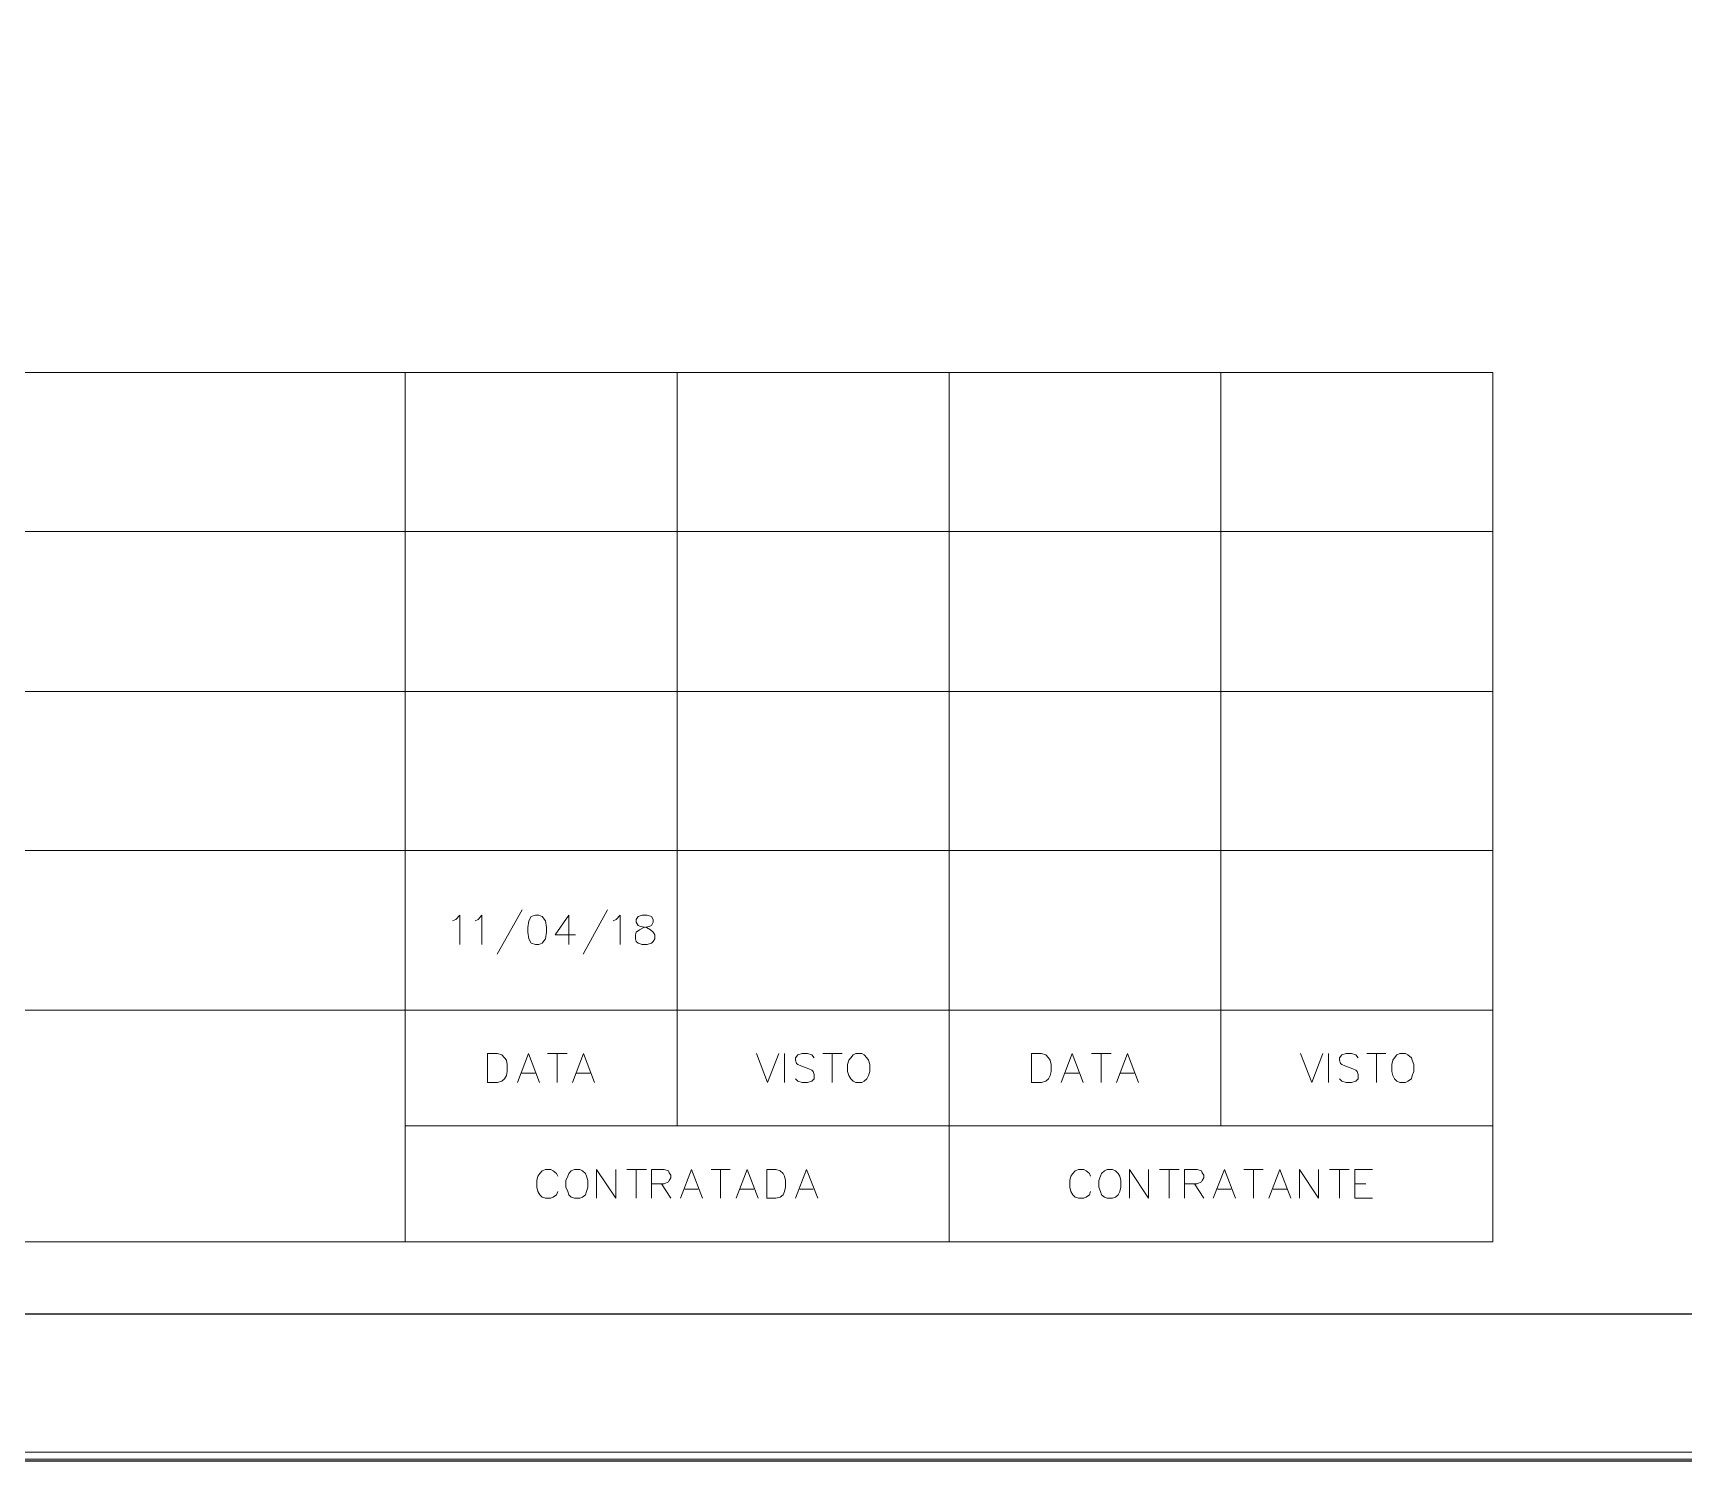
# Model space of a CAD drawing. Header units: millimetres. Extents: x 3240 to 3412, y 1366 to 1426.
# Drawn here: x 3293.92 to 3305.31, y 1366.24 to 1376.08 of the extents above; entities that cross this region are included whole.
import ezdxf
from ezdxf.xclip import XClip

# ---------------------------------------------------------------- set-up
doc = ezdxf.new("R2010")
doc.units = ezdxf.units.MM

# ---------------------------------------------------------------- blocks, each defined once
blk = doc.blocks.new('MFF24880')
at = {"color": 7, "linetype": 'Continuous', "lineweight": 5, "true_color": 0x000007}
blk.add_lwpolyline([(840.08, 0.13), (0, 0.13), (0, 271.14), (14.89, 297.14), (14.89, 594.08), (840.08, 594.08)], close=True, dxfattribs=at)

msp = doc.modelspace()

# ---------------------------------------------------------------- linework, layer by layer
at = {"color": 7, "linetype": 'Continuous', "lineweight": 5, "true_color": 0x000007}
for points in [[(3240.524, 1366.291), (3324.45, 1366.291), (3324.45, 1425.6), (3240.524, 1425.6)], [(3297.389, 1369.996), (3297.359, 1369.986), (3297.342, 1369.956), (3297.336, 1369.91), (3297.336, 1369.88), (3297.342, 1369.833), (3297.359, 1369.804), (3297.389, 1369.794), (3297.412, 1369.794), (3297.435, 1369.804), (3297.458, 1369.833), (3297.465, 1369.88), (3297.465, 1369.91), (3297.458, 1369.956), (3297.435, 1369.986), (3297.412, 1369.996)], [(3298.123, 1369.996), (3298.096, 1369.986), (3298.083, 1369.966), (3298.083, 1369.949), (3298.096, 1369.926), (3298.113, 1369.919), (3298.153, 1369.91), (3298.182, 1369.896), (3298.199, 1369.88), (3298.212, 1369.86), (3298.212, 1369.833), (3298.199, 1369.814), (3298.189, 1369.804), (3298.159, 1369.794), (3298.123, 1369.794), (3298.096, 1369.804), (3298.083, 1369.814), (3298.077, 1369.833), (3298.077, 1369.86), (3298.083, 1369.88), (3298.106, 1369.896), (3298.136, 1369.91), (3298.172, 1369.919), (3298.189, 1369.926), (3298.199, 1369.949), (3298.199, 1369.966), (3298.189, 1369.986), (3298.159, 1369.996)], [(3297.058, 1368.841), (3297.058, 1369.043), (3297.127, 1369.043), (3297.157, 1369.033), (3297.174, 1369.013), (3297.187, 1368.997), (3297.193, 1368.967), (3297.193, 1368.917), (3297.187, 1368.891), (3297.174, 1368.868), (3297.157, 1368.851), (3297.127, 1368.841)], [(3299.598, 1369.043), (3299.578, 1369.033), (3299.562, 1369.013), (3299.549, 1368.997), (3299.539, 1368.967), (3299.539, 1368.917), (3299.549, 1368.891), (3299.562, 1368.868), (3299.578, 1368.851), (3299.598, 1368.841), (3299.638, 1368.841), (3299.654, 1368.851), (3299.674, 1368.868), (3299.684, 1368.891), (3299.694, 1368.917), (3299.694, 1368.967), (3299.684, 1368.997), (3299.674, 1369.013), (3299.654, 1369.033), (3299.638, 1369.043)], [(3300.809, 1368.841), (3300.809, 1369.043), (3300.878, 1369.043), (3300.908, 1369.033), (3300.925, 1369.013), (3300.938, 1368.997), (3300.944, 1368.967), (3300.944, 1368.917), (3300.938, 1368.891), (3300.925, 1368.868), (3300.908, 1368.851), (3300.878, 1368.841)], [(3303.349, 1369.043), (3303.329, 1369.033), (3303.313, 1369.013), (3303.3, 1368.997), (3303.293, 1368.967), (3303.293, 1368.917), (3303.3, 1368.891), (3303.313, 1368.868), (3303.329, 1368.851), (3303.349, 1368.841), (3303.389, 1368.841), (3303.405, 1368.851), (3303.429, 1368.868), (3303.435, 1368.891), (3303.445, 1368.917), (3303.445, 1368.967), (3303.435, 1368.997), (3303.429, 1369.013), (3303.405, 1369.033), (3303.389, 1369.043)], [(3297.656, 1368.242), (3297.633, 1368.232), (3297.617, 1368.213), (3297.61, 1368.196), (3297.597, 1368.166), (3297.597, 1368.12), (3297.61, 1368.09), (3297.617, 1368.067), (3297.633, 1368.051), (3297.656, 1368.044), (3297.693, 1368.044), (3297.713, 1368.051), (3297.733, 1368.067), (3297.739, 1368.09), (3297.749, 1368.12), (3297.749, 1368.166), (3297.739, 1368.196), (3297.733, 1368.213), (3297.713, 1368.232), (3297.693, 1368.242)], [(3298.983, 1368.044), (3298.983, 1368.242), (3299.046, 1368.242), (3299.075, 1368.232), (3299.095, 1368.213), (3299.105, 1368.196), (3299.112, 1368.166), (3299.112, 1368.12), (3299.105, 1368.09), (3299.095, 1368.067), (3299.075, 1368.051), (3299.046, 1368.044)], [(3301.331, 1368.242), (3301.312, 1368.232), (3301.292, 1368.213), (3301.285, 1368.196), (3301.272, 1368.166), (3301.272, 1368.12), (3301.285, 1368.09), (3301.292, 1368.067), (3301.312, 1368.051), (3301.331, 1368.044), (3301.368, 1368.044), (3301.388, 1368.051), (3301.407, 1368.067), (3301.417, 1368.09), (3301.424, 1368.12), (3301.424, 1368.166), (3301.417, 1368.196), (3301.407, 1368.213), (3301.388, 1368.232), (3301.368, 1368.242)]]:
    msp.add_lwpolyline(points, close=True, dxfattribs=at)
at = {"color": 7, "linetype": 'Continuous', "lineweight": 25, "true_color": 0x000007}
msp.add_lwpolyline([(3323.497, 1424.647), (3323.497, 1367.243), (3242.975, 1367.243), (3242.975, 1424.647)], close=True, dxfattribs=at)
at = {"color": 7, "linetype": 'Continuous', "lineweight": 13, "true_color": 0x000007}
for points in [[(3284.988, 1373.74), (3303.991, 1373.74), (3303.991, 1373.74)], [(3296.489, 1367.743), (3296.489, 1373.74), (3296.489, 1373.74)], [(3298.364, 1368.543), (3298.364, 1373.74), (3298.364, 1373.74)], [(3300.24, 1367.743), (3300.24, 1373.74), (3300.24, 1373.74)], [(3302.115, 1368.543), (3302.115, 1373.74), (3302.115, 1373.74)], [(3303.991, 1367.743), (3303.991, 1373.74), (3303.991, 1373.74)], [(3284.988, 1372.642), (3303.991, 1372.642), (3303.991, 1372.642)], [(3284.988, 1369.341), (3303.991, 1369.341), (3303.991, 1369.341)], [(3296.489, 1368.543), (3303.991, 1368.543), (3303.991, 1368.543)], [(3284.988, 1367.743), (3303.991, 1367.743), (3303.991, 1367.743)]]:
    msp.add_lwpolyline(points, dxfattribs=at)
at = {"color": 7, "linetype": 'Continuous', "lineweight": 5, "true_color": 0x000007}
for points in [[(3284.988, 1372.642), (3303.991, 1372.642), (3303.991, 1372.642)], [(3284.988, 1371.54), (3303.991, 1371.54), (3303.991, 1371.54)], [(3284.988, 1370.442), (3303.991, 1370.442), (3303.991, 1370.442)], [(3297.296, 1370.032), (3297.124, 1369.728), (3297.124, 1369.728)], [(3297.885, 1370.032), (3297.716, 1369.728), (3297.716, 1369.728)], [(3296.816, 1369.956), (3296.839, 1369.966), (3296.866, 1369.996), (3296.866, 1369.794)], [(3296.972, 1369.956), (3296.992, 1369.966), (3297.018, 1369.996), (3297.018, 1369.794)], [(3297.617, 1369.794), (3297.617, 1369.996), (3297.524, 1369.86), (3297.663, 1369.86)], [(3297.924, 1369.956), (3297.944, 1369.966), (3297.971, 1369.996), (3297.971, 1369.794)], [(3297.263, 1368.841), (3297.339, 1369.043), (3297.415, 1368.841)], [(3297.471, 1369.043), (3297.607, 1369.043), (3297.607, 1369.043)], [(3297.537, 1369.043), (3297.537, 1368.841), (3297.537, 1368.841)], [(3297.643, 1368.841), (3297.719, 1369.043), (3297.795, 1368.841)], [(3298.913, 1369.043), (3298.989, 1368.841), (3299.066, 1369.043)], [(3299.105, 1368.841), (3299.105, 1369.043), (3299.105, 1369.043)], [(3299.31, 1369.013), (3299.294, 1369.033), (3299.264, 1369.043), (3299.228, 1369.043), (3299.198, 1369.033), (3299.181, 1369.013), (3299.181, 1368.997), (3299.188, 1368.973), (3299.198, 1368.967), (3299.218, 1368.957), (3299.274, 1368.937), (3299.294, 1368.927), (3299.304, 1368.917), (3299.31, 1368.897), (3299.31, 1368.868), (3299.294, 1368.851), (3299.264, 1368.841), (3299.228, 1368.841), (3299.198, 1368.851), (3299.181, 1368.868)], [(3299.37, 1369.043), (3299.502, 1369.043), (3299.502, 1369.043)], [(3299.433, 1369.043), (3299.433, 1368.841), (3299.433, 1368.841)], [(3301.014, 1368.841), (3301.09, 1369.043), (3301.166, 1368.841)], [(3301.222, 1369.043), (3301.358, 1369.043), (3301.358, 1369.043)], [(3301.288, 1369.043), (3301.288, 1368.841), (3301.288, 1368.841)], [(3301.394, 1368.841), (3301.47, 1369.043), (3301.546, 1368.841)], [(3302.664, 1369.043), (3302.741, 1368.841), (3302.817, 1369.043)], [(3302.856, 1368.841), (3302.856, 1369.043), (3302.856, 1369.043)], [(3303.061, 1369.013), (3303.045, 1369.033), (3303.015, 1369.043), (3302.979, 1369.043), (3302.949, 1369.033), (3302.932, 1369.013), (3302.932, 1368.997), (3302.939, 1368.973), (3302.949, 1368.967), (3302.969, 1368.957), (3303.025, 1368.937), (3303.045, 1368.927), (3303.055, 1368.917), (3303.061, 1368.897), (3303.061, 1368.868), (3303.045, 1368.851), (3303.015, 1368.841), (3302.979, 1368.841), (3302.949, 1368.851), (3302.932, 1368.868)], [(3303.121, 1369.043), (3303.253, 1369.043), (3303.253, 1369.043)], [(3303.187, 1369.043), (3303.187, 1368.841), (3303.187, 1368.841)], [(3297.289, 1368.907), (3297.385, 1368.907), (3297.385, 1368.907)], [(3297.67, 1368.907), (3297.766, 1368.907), (3297.766, 1368.907)], [(3301.04, 1368.907), (3301.136, 1368.907), (3301.136, 1368.907)], [(3301.421, 1368.907), (3301.517, 1368.907), (3301.517, 1368.907)], [(3297.541, 1368.196), (3297.534, 1368.213), (3297.511, 1368.232), (3297.494, 1368.242), (3297.458, 1368.242), (3297.435, 1368.232), (3297.418, 1368.213), (3297.405, 1368.196), (3297.398, 1368.166), (3297.398, 1368.12), (3297.405, 1368.09), (3297.418, 1368.067), (3297.435, 1368.051), (3297.458, 1368.044), (3297.494, 1368.044), (3297.511, 1368.051), (3297.534, 1368.067), (3297.541, 1368.09)], [(3297.809, 1368.044), (3297.809, 1368.242), (3297.941, 1368.044), (3297.941, 1368.242)], [(3298.017, 1368.242), (3298.153, 1368.242), (3298.153, 1368.242)], [(3298.083, 1368.242), (3298.083, 1368.044), (3298.083, 1368.044)], [(3298.189, 1368.044), (3298.189, 1368.242), (3298.275, 1368.242), (3298.305, 1368.232), (3298.311, 1368.219), (3298.321, 1368.203), (3298.321, 1368.183), (3298.311, 1368.166), (3298.305, 1368.156), (3298.275, 1368.143), (3298.189, 1368.143)], [(3298.387, 1368.044), (3298.464, 1368.242), (3298.54, 1368.044)], [(3298.599, 1368.242), (3298.731, 1368.242), (3298.731, 1368.242)], [(3298.665, 1368.242), (3298.665, 1368.044), (3298.665, 1368.044)], [(3298.771, 1368.044), (3298.847, 1368.242), (3298.923, 1368.044)], [(3299.181, 1368.044), (3299.257, 1368.242), (3299.334, 1368.044)], [(3301.216, 1368.196), (3301.209, 1368.213), (3301.186, 1368.232), (3301.169, 1368.242), (3301.133, 1368.242), (3301.11, 1368.232), (3301.093, 1368.213), (3301.08, 1368.196), (3301.073, 1368.166), (3301.073, 1368.12), (3301.08, 1368.09), (3301.093, 1368.067), (3301.11, 1368.051), (3301.133, 1368.044), (3301.169, 1368.044), (3301.186, 1368.051), (3301.209, 1368.067), (3301.216, 1368.09)], [(3301.484, 1368.044), (3301.484, 1368.242), (3301.616, 1368.044), (3301.616, 1368.242)], [(3301.692, 1368.242), (3301.828, 1368.242), (3301.828, 1368.242)], [(3301.758, 1368.242), (3301.758, 1368.044), (3301.758, 1368.044)], [(3301.864, 1368.044), (3301.864, 1368.242), (3301.95, 1368.242), (3301.98, 1368.232), (3301.986, 1368.219), (3301.996, 1368.203), (3301.996, 1368.183), (3301.986, 1368.166), (3301.98, 1368.156), (3301.95, 1368.143), (3301.864, 1368.143)], [(3302.062, 1368.044), (3302.139, 1368.242), (3302.215, 1368.044)], [(3302.274, 1368.242), (3302.406, 1368.242), (3302.406, 1368.242)], [(3302.34, 1368.242), (3302.34, 1368.044), (3302.34, 1368.044)], [(3302.446, 1368.044), (3302.522, 1368.242), (3302.598, 1368.044)], [(3302.658, 1368.044), (3302.658, 1368.242), (3302.787, 1368.044), (3302.787, 1368.242)], [(3302.863, 1368.242), (3302.999, 1368.242), (3302.999, 1368.242)], [(3302.932, 1368.242), (3302.932, 1368.044), (3302.932, 1368.044)], [(3303.038, 1368.044), (3303.038, 1368.242), (3303.161, 1368.242)], [(3298.258, 1368.143), (3298.321, 1368.044), (3298.321, 1368.044)], [(3298.417, 1368.107), (3298.51, 1368.107), (3298.51, 1368.107)], [(3298.798, 1368.107), (3298.894, 1368.107), (3298.894, 1368.107)], [(3299.211, 1368.107), (3299.304, 1368.107), (3299.304, 1368.107)], [(3301.933, 1368.143), (3301.996, 1368.044), (3301.996, 1368.044)], [(3302.092, 1368.107), (3302.185, 1368.107), (3302.185, 1368.107)], [(3302.476, 1368.107), (3302.569, 1368.107), (3302.569, 1368.107)], [(3303.038, 1368.143), (3303.114, 1368.143), (3303.114, 1368.143)], [(3303.038, 1368.044), (3303.161, 1368.044), (3303.161, 1368.044)]]:
    msp.add_lwpolyline(points, dxfattribs=at)

# ---------------------------------------------------------------- block references
at = {"color": 7, "true_color": 0xffffff}
ref = msp.add_blockref('MFF24880', (3240.488, 1366.231), dxfattribs=dict(at, xscale=0.1, yscale=0.1, zscale=0.1))
XClip(ref).set_block_clipping_path([(0, 0), (840.1799554566, 594.08)])

doc.saveas('drawing.dxf')
